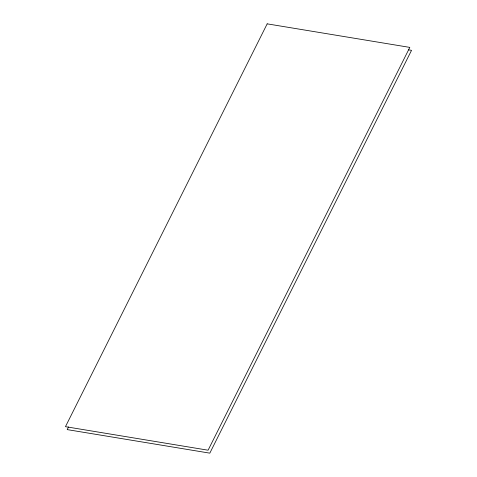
<?xml version="1.0" encoding="UTF-8"?>
<svg xmlns="http://www.w3.org/2000/svg" width="477" height="477" viewBox="0 0 477 477"><rect width="100%" height="100%" fill="white"/><g stroke="black" fill="none" stroke-linecap="round" stroke-linejoin="round"><path stroke-width="0.72" d="M68.533 426.939L67.197 429.604L209.82 453.15L411.538 50.335L408.598 49.852M267.18 23.85L65.462 426.665L208.091 450.205L409.803 47.396L267.18 23.85"/></g></svg>
